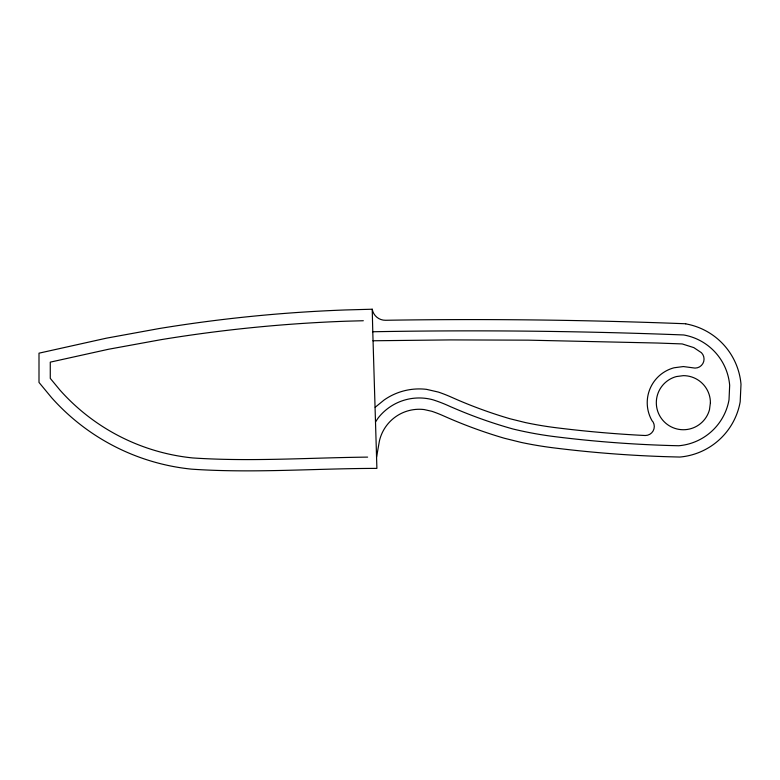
<?xml version="1.0" encoding="UTF-8"?>
<svg xmlns="http://www.w3.org/2000/svg" width="780" height="780" viewBox="0 0 780 780"><rect width="100%" height="100%" fill="white"/><g stroke="black" fill="none" stroke-linecap="round" stroke-linejoin="round"><path stroke-width="1.17" d="M375.531 421.892L378.251 417.856A52.163 52.163 0 0 1 432.949 399.799A142.74 142.74 0 0 1 450.372 406.624L453.229 407.833A469.394 469.394 0 0 0 513.065 429.019A378.758 378.758 0 0 0 555.067 436.683A1217.209 1217.209 0 0 0 678.727 445.75A55.926 55.926 0 0 0 729.017 399.838L729.67 385.252A55.926 55.926 0 0 0 683.758 334.971C580.164 330.954 476.444 329.881 372.781 331.753L372.226 309.221L345.589 309.952A1484.096 1484.096 0 0 0 159.11 328.555L106.402 338.179L39 353.174L39 382.424L51.655 397.732A216.674 216.674 0 0 0 191.636 469.16C253.344 473.372 315.159 468.448 376.896 468.39L372.781 331.753M375.18 407.277L384.111 400.003A61.211 61.211 0 0 1 426.553 389.356L438.389 392.087A151.759 151.759 0 0 1 451.62 397.273L456.748 399.535A460.648 460.648 0 0 0 510.042 418.772L525.35 422.555A370.139 370.139 0 0 0 556.228 427.742A1207.82 1207.82 0 0 0 637.923 435.133L645.284 435.513A9.019 9.019 0 0 0 653.094 421.99L652.06 420.761A36.143 36.143 0 0 1 674.008 367.79L683.358 366.551L692.718 367.79A9.019 9.019 0 0 0 701.425 352.706L693.82 347.617L682.207 343.931L657.55 343.034L528.197 340.158L450.567 339.904L372.976 340.772M363.324 320.736L345.998 321.214A1472.825 1472.825 0 0 0 160.934 339.68L108.625 349.235L50.271 362.144L50.271 378.368L60.079 390.234A205.393 205.393 0 0 0 192.767 457.948C251.014 461.819 309.368 457.704 367.624 457.119M376.565 457.119L379.431 440.875A40.862 40.862 0 0 1 424.125 409.558L431.876 411.304A131.469 131.469 0 0 1 443.342 415.798L448.831 418.207A480.324 480.324 0 0 0 504.338 438.243L521.137 442.406A389.542 389.542 0 0 0 553.615 447.856A1228.802 1228.802 0 0 0 668.05 456.739L679.809 457.051A67.236 67.236 0 0 0 740.181 401.827L741 384.286A67.236 67.236 0 0 0 685.727 323.866M685.708 323.768C585.712 319.878 485.599 318.669 385.544 320.278A13.289 13.289 0 0 1 372.226 309.221M710.404 402.694L709.488 409.695A27.046 27.046 0 0 1 664.238 421.814A27.046 27.046 0 0 1 676.367 376.565L683.358 375.648A27.046 27.046 0 0 1 710.404 402.694"/></g></svg>
